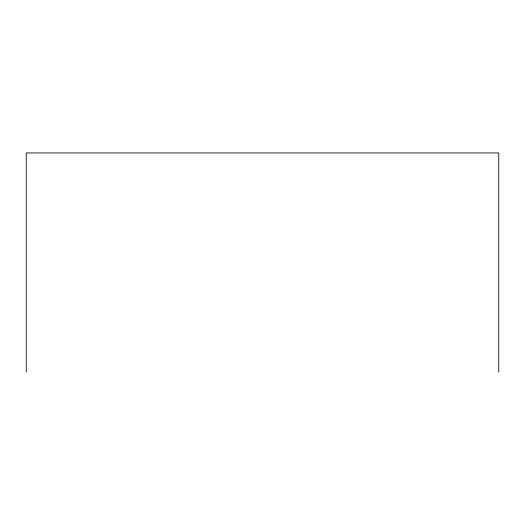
<?xml version="1.0" encoding="UTF-8"?>
<svg xmlns="http://www.w3.org/2000/svg" width="525" height="525" viewBox="0 0 525 525"><rect width="100%" height="100%" fill="white"/><g stroke="black" fill="none" stroke-linecap="round" stroke-linejoin="round"><path stroke-width="0.79" d="M498.75 372.061L498.75 152.939L26.25 152.939L26.25 372.061"/></g></svg>
